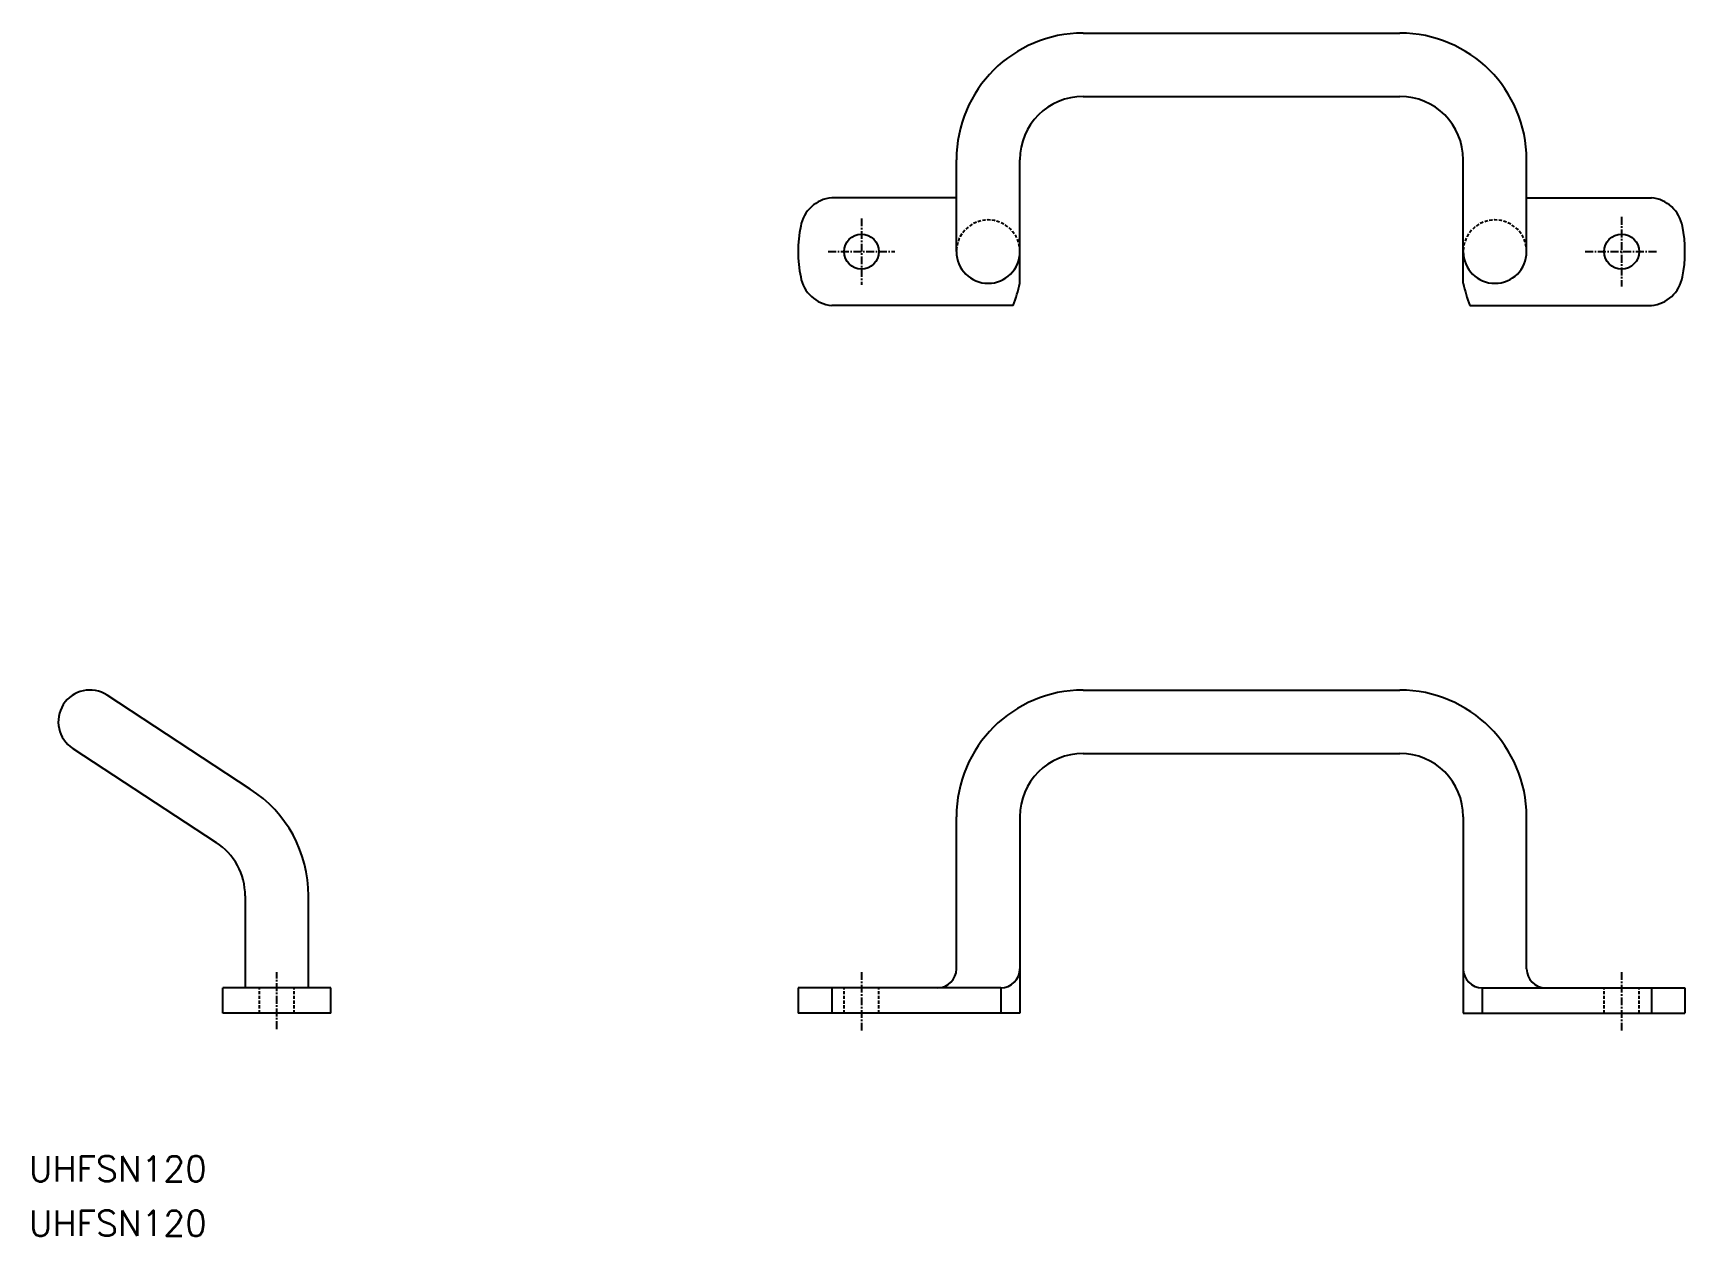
# Model space of a CAD drawing. Extents: x -38 to 222, y -35 to 155.
import ezdxf

# ---------------------------------------------------------------- set-up
doc = ezdxf.new("R2010")
doc.units = 0
doc.linetypes.add('CENTER', pattern=[2, 1.25, -0.25, 0.25, -0.25])
doc.linetypes.add('DASHED', pattern=[0.75, 0.5, -0.25])
doc.layers.get('0').update_dxf_attribs({"linetype": 'CONTINUOUS'})
doc.layers.add('CENTER', color=1, linetype='CENTER')
doc.styles.get("Standard").update_dxf_attribs({"font": 'txt.shx', "bigfont": 'bigfont.shx'})

msp = doc.modelspace()

# ---------------------------------------------------------------- linework, layer by layer
at = {"color": 7, "linetype": 'CONTINUOUS'}
for p, q in [((127.29, 154.7), (177.29, 154.7)), ((127.29, 144.7), (177.29, 144.7)), ((107.29, 120.2), (107.29, 134.7)), ((117.29, 115.2), (117.29, 134.7)), ((187.29, 115.2), (187.29, 134.7)), ((197.29, 120.2), (197.29, 134.7)), ((107.29, 128.7), (87.59, 128.7)), ((197.29, 128.7), (216.98, 128.7)), ((116.25, 111.7), (87.59, 111.7)), ((188.32, 111.7), (216.98, 111.7)), ((-4.19, 35.37), (-26.8, 50.21)), ((127.29, 51), (177.29, 51)), ((-32.2, 41.79), (-9.6, 26.95)), ((127.29, 41), (177.29, 41)), ((107.29, 7), (107.29, 31)), ((117.29, 31), (117.29, 0)), ((187.29, 31), (187.29, 0)), ((197.29, 7), (197.29, 31)), ((-5, 18.54), (-5, 4)), ((5, 4), (5, 18.54)), ((8.5, 4), (-8.5, 4)), ((-8.5, 0), (-8.5, 4)), ((8.5, 0), (8.5, 4)), ((82.29, 4), (82.29, 0)), ((114.29, 4), (82.29, 4)), ((87.59, 4), (87.59, 0)), ((114.28, 4), (114.28, 0)), ((190.29, 4), (222.29, 4)), ((190.29, 4), (190.29, 0)), ((216.98, 4), (216.98, 0)), ((222.29, 4), (222.29, 0)), ((8.5, 0), (-8.5, 0)), ((117.29, 0), (82.29, 0)), ((187.29, 0), (222.29, 0))]:
    msp.add_line(p, q, dxfattribs=at)
at = {"color": 3, "linetype": 'DASHED'}
for p, q in [((-2.75, 0), (-2.75, 4)), ((2.75, 0), (2.75, 4)), ((89.54, 0), (89.54, 4)), ((95.04, 0), (95.04, 4)), ((209.54, 0), (209.54, 4)), ((215.04, 0), (215.04, 4))]:
    msp.add_line(p, q, dxfattribs=at)
at = {"color": 7, "linetype": 'CONTINUOUS'}
for centre in [(92.29, 120.2), (212.29, 120.2)]:
    msp.add_circle(centre, 2.75, dxfattribs=at)
for centre, radius, start, end in [((127.29, 134.7), 20, 90, 180), ((177.29, 134.7), 20, 0, 90), ((127.29, 134.7), 10, 90, 180), ((177.29, 134.7), 10, 0, 90), ((88.08, 123.25), 5.47, 95.1317, 170.0069), ((216.49, 123.25), 5.47, 9.9931, 84.8683), ((102.29, 120.2), 20, 168.463, 191.537), ((202.29, 120.2), 20, 348.463, 11.537), ((112.29, 120.2), 5, 180, 0), ((192.29, 120.2), 5, 180, 0), ((88.08, 117.15), 5.47, 189.9931, 264.8683), ((91.47, 120.93), 26.44, 339.5751, 347.4891), ((213.1, 120.93), 26.44, 192.5109, 200.4249), ((216.49, 117.15), 5.47, 275.1317, 350.0069), ((-29.5, 46), 5, 57.2874, 237.2874), ((127.29, 31), 20, 90, 180), ((177.29, 31), 20, 0, 90), ((127.29, 31), 10, 90, 180), ((177.29, 31), 10, 0, 90), ((-15, 18.54), 20, 0, 57.2874), ((-15, 18.54), 10, 0, 57.2874), ((104.29, 7), 3, 270, 0), ((114.29, 7), 3, 270, 0), ((190.29, 7), 3, 180, 270), ((200.29, 7), 3, 180, 270)]:
    msp.add_arc(centre, radius, start, end, dxfattribs=at)
at = {"color": 3, "linetype": 'DASHED'}
for centre in [(112.29, 120.2), (192.29, 120.2)]:
    msp.add_arc(centre, 5, 0, 180, dxfattribs=at)
at = {"layer": 'CENTER', "color": 1, "linetype": 'CENTER'}
for p, q in [((92.29, 125.45), (92.29, 114.95)), ((212.29, 125.7), (212.29, 114.7)), ((87.04, 120.2), (97.54, 120.2)), ((206.54, 120.2), (218.04, 120.2)), ((0, -2.5), (0, 6.5)), ((92.29, 6.5), (92.29, -3)), ((212.29, 6.5), (212.29, -3))]:
    msp.add_line(p, q, dxfattribs=at)

# ---------------------------------------------------------------- texts
at = {"color": 7, "linetype": 'CONTINUOUS'}
for p in [(-39.17, -26.56), (-39.17, -35.16)]:
    msp.add_text('UHFSN120', height=4, dxfattribs=at).set_placement(p)

doc.saveas('drawing.dxf')
